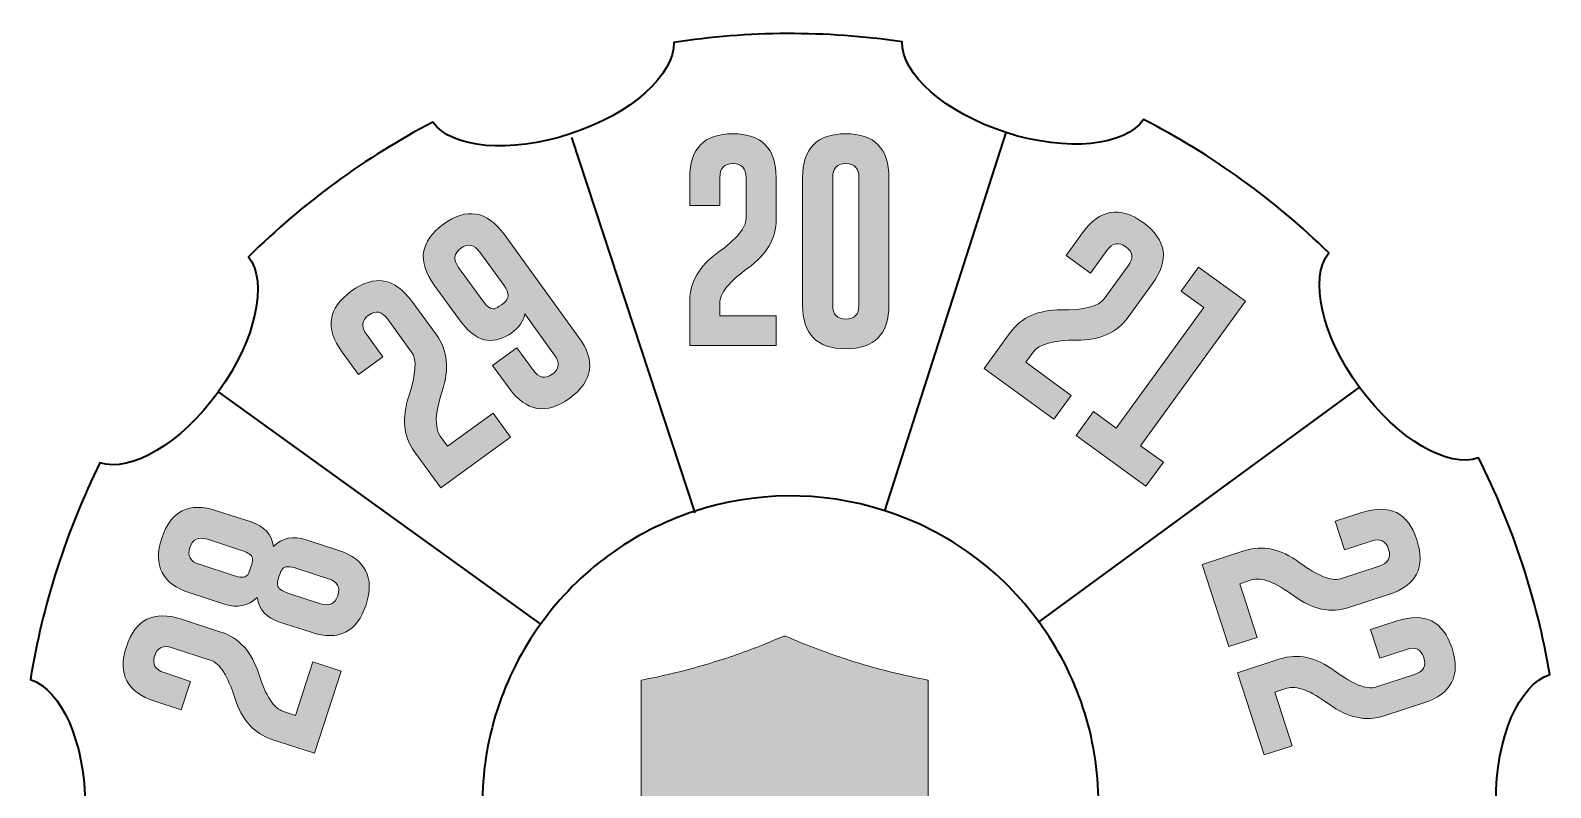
# Model space of a CAD drawing. Header units: inches. Extents: x 1 to 25.7, y -25.9 to -0.8.
# Drawn here: x 1.05 to 25.72, y -13.11 to -0.82 of the extents above; entities that cross this region are included whole.
import ezdxf

# ---------------------------------------------------------------- set-up
doc = ezdxf.new("R2010")
doc.units = ezdxf.units.IN
doc.header["$MEASUREMENT"] = 0
doc.layers.add('Layer 1', color=7, linetype='Continuous')
doc.layers.add('Middle', color=7, linetype='Continuous')

# ---------------------------------------------------------------- blocks, each defined once
blk = doc.blocks.new('block 3')
at = {"layer": 'Layer 1', "true_color": 0x231f20}
h = blk.add_hatch(color=250, dxfattribs=at)
h.dxf.hatch_style = 2
edge = h.paths.add_edge_path()
edge.add_spline(control_points=[(11.748, -5.206), (11.748, -4.902), (11.9, -4.641), (12.203, -4.424), (12.507, -4.207), (12.66, -4.022), (12.661, -3.871), (12.661, -3.871), (12.661, -3.208), (12.661, -3.208), (12.661, -3.055), (12.591, -2.979), (12.451, -2.979), (12.451, -2.979), (12.447, -2.979), (12.447, -2.979), (12.306, -2.979), (12.235, -3.055), (12.235, -3.208), (12.235, -3.208), (12.235, -3.661), (12.235, -3.661), (12.235, -3.661), (11.748, -3.661), (11.748, -3.661), (11.748, -3.661), (11.748, -3.208), (11.748, -3.208), (11.748, -2.734), (11.981, -2.496), (12.447, -2.496), (12.915, -2.496), (13.149, -2.734), (13.149, -3.208), (13.149, -3.208), (13.149, -3.883), (13.149, -3.883), (13.149, -4.193), (12.996, -4.457), (12.692, -4.675), (12.388, -4.892), (12.235, -5.083), (12.235, -5.247), (12.235, -5.247), (12.235, -5.45), (12.235, -5.45), (12.235, -5.45), (13.149, -5.45), (13.149, -5.45), (13.149, -5.45), (13.149, -5.931), (13.149, -5.931), (13.149, -5.931), (11.748, -5.931), (11.748, -5.931), (11.748, -5.931), (11.748, -5.206), (11.748, -5.206)], knot_values=[0, 0, 0, 0, 1, 1, 1, 2, 2, 2, 3, 3, 3, 4, 4, 4, 5, 5, 5, 6, 6, 6, 7, 7, 7, 8, 8, 8, 9, 9, 9, 10, 10, 10, 11, 11, 11, 12, 12, 12, 13, 13, 13, 14, 14, 14, 15, 15, 15, 16, 16, 16, 17, 17, 17, 18, 18, 18, 19, 19, 19, 19], degree=3, periodic=1)
h = blk.add_hatch(color=250, dxfattribs=at)
h.dxf.hatch_style = 2
edge = h.paths.add_edge_path()
edge.add_spline(control_points=[(14.98, -5.275), (14.98, -5.748), (14.746, -5.984), (14.279, -5.984), (13.812, -5.984), (13.579, -5.748), (13.579, -5.275), (13.579, -5.275), (13.579, -3.208), (13.579, -3.208), (13.579, -2.734), (13.812, -2.496), (14.279, -2.496), (14.746, -2.496), (14.98, -2.734), (14.98, -3.208), (14.98, -3.208), (14.98, -5.275), (14.98, -5.275)], knot_values=[0, 0, 0, 0, 1, 1, 1, 2, 2, 2, 3, 3, 3, 4, 4, 4, 5, 5, 5, 6, 6, 6, 6], degree=3, periodic=1)
edge = h.paths.add_edge_path()
edge.add_spline(control_points=[(14.492, -3.208), (14.492, -3.055), (14.422, -2.979), (14.28, -2.979), (14.28, -2.979), (14.277, -2.979), (14.277, -2.979), (14.137, -2.979), (14.067, -3.055), (14.067, -3.208), (14.067, -3.208), (14.067, -5.275), (14.067, -5.275), (14.067, -5.428), (14.137, -5.504), (14.279, -5.504), (14.421, -5.504), (14.492, -5.428), (14.492, -5.275), (14.492, -5.275), (14.492, -3.208), (14.492, -3.208)], knot_values=[0, 0, 0, 0, 1, 1, 1, 2, 2, 2, 3, 3, 3, 4, 4, 4, 5, 5, 5, 6, 6, 6, 7, 7, 7, 7], degree=3, periodic=1)
at = {"layer": 'Layer 1', "lineweight": 0}
for points, knots in [([(11.748, -5.206), (11.748, -4.902), (11.9, -4.641), (12.203, -4.424), (12.507, -4.207), (12.66, -4.022), (12.661, -3.871), (12.661, -3.871), (12.661, -3.208), (12.661, -3.208), (12.661, -3.055), (12.591, -2.979), (12.451, -2.979), (12.451, -2.979), (12.447, -2.979), (12.447, -2.979), (12.306, -2.979), (12.235, -3.055), (12.235, -3.208), (12.235, -3.208), (12.235, -3.661), (12.235, -3.661), (12.235, -3.661), (11.748, -3.661), (11.748, -3.661), (11.748, -3.661), (11.748, -3.208), (11.748, -3.208), (11.748, -2.734), (11.981, -2.496), (12.447, -2.496), (12.915, -2.496), (13.149, -2.734), (13.149, -3.208), (13.149, -3.208), (13.149, -3.883), (13.149, -3.883), (13.149, -4.193), (12.996, -4.457), (12.692, -4.675), (12.388, -4.892), (12.235, -5.083), (12.235, -5.247), (12.235, -5.247), (12.235, -5.45), (12.235, -5.45), (12.235, -5.45), (13.149, -5.45), (13.149, -5.45), (13.149, -5.45), (13.149, -5.931), (13.149, -5.931), (13.149, -5.931), (11.748, -5.931), (11.748, -5.931), (11.748, -5.931), (11.748, -5.206), (11.748, -5.206)], [0, 0, 0, 0, 1, 1, 1, 2, 2, 2, 3, 3, 3, 4, 4, 4, 5, 5, 5, 6, 6, 6, 7, 7, 7, 8, 8, 8, 9, 9, 9, 10, 10, 10, 11, 11, 11, 12, 12, 12, 13, 13, 13, 14, 14, 14, 15, 15, 15, 16, 16, 16, 17, 17, 17, 18, 18, 18, 19, 19, 19, 19]), ([(14.98, -5.275), (14.98, -5.748), (14.746, -5.984), (14.279, -5.984), (13.812, -5.984), (13.579, -5.748), (13.579, -5.275), (13.579, -5.275), (13.579, -3.208), (13.579, -3.208), (13.579, -2.734), (13.812, -2.496), (14.279, -2.496), (14.746, -2.496), (14.98, -2.734), (14.98, -3.208), (14.98, -3.208), (14.98, -5.275), (14.98, -5.275)], [0, 0, 0, 0, 1, 1, 1, 2, 2, 2, 3, 3, 3, 4, 4, 4, 5, 5, 5, 6, 6, 6, 6]), ([(14.492, -3.208), (14.492, -3.055), (14.422, -2.979), (14.28, -2.979), (14.28, -2.979), (14.277, -2.979), (14.277, -2.979), (14.137, -2.979), (14.067, -3.055), (14.067, -3.208), (14.067, -3.208), (14.067, -5.275), (14.067, -5.275), (14.067, -5.428), (14.137, -5.504), (14.279, -5.504), (14.421, -5.504), (14.492, -5.428), (14.492, -5.275), (14.492, -5.275), (14.492, -3.208), (14.492, -3.208)], [0, 0, 0, 0, 1, 1, 1, 2, 2, 2, 3, 3, 3, 4, 4, 4, 5, 5, 5, 6, 6, 6, 7, 7, 7, 7])]:
    blk.add_open_spline(points, degree=3, knots=knots, dxfattribs=at)
blk = doc.blocks.new('block 4')
at = {"layer": 'Layer 1', "true_color": 0x231f20}
h = blk.add_hatch(color=250, dxfattribs=at)
h.dxf.hatch_style = 2
edge = h.paths.add_edge_path()
edge.add_spline(control_points=[(3.178, -9.06), (3.322, -8.615), (3.619, -8.466), (4.069, -8.612), (4.069, -8.612), (4.628, -8.794), (4.628, -8.794), (4.839, -8.863), (4.961, -8.995), (4.993, -9.193), (5.135, -9.052), (5.312, -9.016), (5.522, -9.085), (5.522, -9.085), (6.035, -9.251), (6.035, -9.251), (6.485, -9.398), (6.638, -9.693), (6.494, -10.137), (6.349, -10.582), (6.052, -10.731), (5.602, -10.585), (5.602, -10.585), (5.089, -10.418), (5.089, -10.418), (4.879, -10.35), (4.757, -10.217), (4.725, -10.019), (4.582, -10.16), (4.406, -10.196), (4.195, -10.128), (4.195, -10.128), (3.636, -9.946), (3.636, -9.946), (3.186, -9.8), (3.033, -9.505), (3.178, -9.06)], knot_values=[0, 0, 0, 0, 1, 1, 1, 2, 2, 2, 3, 3, 3, 4, 4, 4, 5, 5, 5, 6, 6, 6, 7, 7, 7, 8, 8, 8, 9, 9, 9, 10, 10, 10, 11, 11, 11, 12, 12, 12, 12], degree=3, periodic=1)
edge = h.paths.add_edge_path()
edge.add_spline(control_points=[(4.639, -9.486), (4.653, -9.442), (4.657, -9.407), (4.651, -9.381), (4.641, -9.333), (4.582, -9.292), (4.474, -9.257), (4.474, -9.257), (3.919, -9.076), (3.919, -9.076), (3.775, -9.029), (3.68, -9.073), (3.636, -9.207), (3.636, -9.207), (3.634, -9.21), (3.634, -9.21), (3.592, -9.345), (3.642, -9.436), (3.787, -9.482), (3.787, -9.482), (4.342, -9.663), (4.342, -9.663), (4.45, -9.698), (4.522, -9.699), (4.558, -9.666), (4.579, -9.649), (4.596, -9.618), (4.61, -9.574), (4.61, -9.574), (4.639, -9.486), (4.639, -9.486)], knot_values=[0, 0, 0, 0, 1, 1, 1, 2, 2, 2, 3, 3, 3, 4, 4, 4, 5, 5, 5, 6, 6, 6, 7, 7, 7, 8, 8, 8, 9, 9, 9, 10, 10, 10, 10], degree=3, periodic=1)
edge = h.paths.add_edge_path()
edge.add_spline(control_points=[(6.037, -9.987), (6.08, -9.853), (6.029, -9.762), (5.885, -9.715), (5.885, -9.715), (5.372, -9.548), (5.372, -9.548), (5.255, -9.511), (5.178, -9.512), (5.14, -9.554), (5.12, -9.577), (5.102, -9.616), (5.084, -9.67), (5.084, -9.67), (5.079, -9.687), (5.079, -9.687), (5.061, -9.741), (5.053, -9.783), (5.056, -9.813), (5.062, -9.87), (5.123, -9.917), (5.24, -9.955), (5.24, -9.955), (5.753, -10.121), (5.753, -10.121), (5.897, -10.168), (5.991, -10.124), (6.036, -9.991), (6.036, -9.991), (6.037, -9.987), (6.037, -9.987)], knot_values=[0, 0, 0, 0, 1, 1, 1, 2, 2, 2, 3, 3, 3, 4, 4, 4, 5, 5, 5, 6, 6, 6, 7, 7, 7, 8, 8, 8, 9, 9, 9, 10, 10, 10, 10], degree=3, periodic=1)
h = blk.add_hatch(color=250, dxfattribs=at)
h.dxf.hatch_style = 2
edge = h.paths.add_edge_path()
edge.add_spline(control_points=[(4.965, -12.322), (4.676, -12.228), (4.475, -12.003), (4.362, -11.648), (4.25, -11.291), (4.122, -11.088), (3.978, -11.041), (3.978, -11.041), (3.347, -10.836), (3.347, -10.836), (3.202, -10.789), (3.107, -10.831), (3.064, -10.965), (3.064, -10.965), (3.063, -10.968), (3.063, -10.968), (3.02, -11.103), (3.07, -11.193), (3.216, -11.24), (3.216, -11.24), (3.646, -11.381), (3.646, -11.381), (3.646, -11.381), (3.496, -11.844), (3.496, -11.844), (3.496, -11.844), (3.065, -11.704), (3.065, -11.704), (2.614, -11.558), (2.46, -11.263), (2.604, -10.819), (2.749, -10.374), (3.047, -10.226), (3.498, -10.372), (3.498, -10.372), (4.14, -10.581), (4.14, -10.581), (4.435, -10.677), (4.639, -10.903), (4.753, -11.26), (4.865, -11.616), (4.999, -11.82), (5.155, -11.871), (5.155, -11.871), (5.349, -11.933), (5.349, -11.933), (5.349, -11.933), (5.631, -11.065), (5.631, -11.065), (5.631, -11.065), (6.088, -11.214), (6.088, -11.214), (6.088, -11.214), (5.655, -12.546), (5.655, -12.546), (5.655, -12.546), (4.965, -12.322), (4.965, -12.322)], knot_values=[0, 0, 0, 0, 1, 1, 1, 2, 2, 2, 3, 3, 3, 4, 4, 4, 5, 5, 5, 6, 6, 6, 7, 7, 7, 8, 8, 8, 9, 9, 9, 10, 10, 10, 11, 11, 11, 12, 12, 12, 13, 13, 13, 14, 14, 14, 15, 15, 15, 16, 16, 16, 17, 17, 17, 18, 18, 18, 19, 19, 19, 19], degree=3, periodic=1)
at = {"layer": 'Layer 1', "lineweight": 0}
for points, knots in [([(3.178, -9.06), (3.322, -8.615), (3.619, -8.466), (4.069, -8.612), (4.069, -8.612), (4.628, -8.794), (4.628, -8.794), (4.839, -8.863), (4.961, -8.995), (4.993, -9.193), (5.135, -9.052), (5.312, -9.016), (5.522, -9.085), (5.522, -9.085), (6.035, -9.251), (6.035, -9.251), (6.485, -9.398), (6.638, -9.693), (6.494, -10.137), (6.349, -10.582), (6.052, -10.731), (5.602, -10.585), (5.602, -10.585), (5.089, -10.418), (5.089, -10.418), (4.879, -10.35), (4.757, -10.217), (4.725, -10.019), (4.582, -10.16), (4.406, -10.196), (4.195, -10.128), (4.195, -10.128), (3.636, -9.946), (3.636, -9.946), (3.186, -9.8), (3.033, -9.505), (3.178, -9.06)], [0, 0, 0, 0, 1, 1, 1, 2, 2, 2, 3, 3, 3, 4, 4, 4, 5, 5, 5, 6, 6, 6, 7, 7, 7, 8, 8, 8, 9, 9, 9, 10, 10, 10, 11, 11, 11, 12, 12, 12, 12]), ([(4.639, -9.486), (4.653, -9.442), (4.657, -9.407), (4.651, -9.381), (4.641, -9.333), (4.582, -9.292), (4.474, -9.257), (4.474, -9.257), (3.919, -9.076), (3.919, -9.076), (3.775, -9.029), (3.68, -9.073), (3.636, -9.207), (3.636, -9.207), (3.634, -9.21), (3.634, -9.21), (3.592, -9.345), (3.642, -9.436), (3.787, -9.482), (3.787, -9.482), (4.342, -9.663), (4.342, -9.663), (4.45, -9.698), (4.522, -9.699), (4.558, -9.666), (4.579, -9.649), (4.596, -9.618), (4.61, -9.574), (4.61, -9.574), (4.639, -9.486), (4.639, -9.486)], [0, 0, 0, 0, 1, 1, 1, 2, 2, 2, 3, 3, 3, 4, 4, 4, 5, 5, 5, 6, 6, 6, 7, 7, 7, 8, 8, 8, 9, 9, 9, 10, 10, 10, 10]), ([(6.037, -9.987), (6.08, -9.853), (6.029, -9.762), (5.885, -9.715), (5.885, -9.715), (5.372, -9.548), (5.372, -9.548), (5.255, -9.511), (5.178, -9.512), (5.14, -9.554), (5.12, -9.577), (5.102, -9.616), (5.084, -9.67), (5.084, -9.67), (5.079, -9.687), (5.079, -9.687), (5.061, -9.741), (5.053, -9.783), (5.056, -9.813), (5.062, -9.87), (5.123, -9.917), (5.24, -9.955), (5.24, -9.955), (5.753, -10.121), (5.753, -10.121), (5.897, -10.168), (5.991, -10.124), (6.036, -9.991), (6.036, -9.991), (6.037, -9.987), (6.037, -9.987)], [0, 0, 0, 0, 1, 1, 1, 2, 2, 2, 3, 3, 3, 4, 4, 4, 5, 5, 5, 6, 6, 6, 7, 7, 7, 8, 8, 8, 9, 9, 9, 10, 10, 10, 10]), ([(4.965, -12.322), (4.676, -12.228), (4.475, -12.003), (4.362, -11.648), (4.25, -11.291), (4.122, -11.088), (3.978, -11.041), (3.978, -11.041), (3.347, -10.836), (3.347, -10.836), (3.202, -10.789), (3.107, -10.831), (3.064, -10.965), (3.064, -10.965), (3.063, -10.968), (3.063, -10.968), (3.02, -11.103), (3.07, -11.193), (3.216, -11.24), (3.216, -11.24), (3.646, -11.381), (3.646, -11.381), (3.646, -11.381), (3.496, -11.844), (3.496, -11.844), (3.496, -11.844), (3.065, -11.704), (3.065, -11.704), (2.614, -11.558), (2.46, -11.263), (2.604, -10.819), (2.749, -10.374), (3.047, -10.226), (3.498, -10.372), (3.498, -10.372), (4.14, -10.581), (4.14, -10.581), (4.435, -10.677), (4.639, -10.903), (4.753, -11.26), (4.865, -11.616), (4.999, -11.82), (5.155, -11.871), (5.155, -11.871), (5.349, -11.933), (5.349, -11.933), (5.349, -11.933), (5.631, -11.065), (5.631, -11.065), (5.631, -11.065), (6.088, -11.214), (6.088, -11.214), (6.088, -11.214), (5.655, -12.546), (5.655, -12.546), (5.655, -12.546), (4.965, -12.322), (4.965, -12.322)], [0, 0, 0, 0, 1, 1, 1, 2, 2, 2, 3, 3, 3, 4, 4, 4, 5, 5, 5, 6, 6, 6, 7, 7, 7, 8, 8, 8, 9, 9, 9, 10, 10, 10, 11, 11, 11, 12, 12, 12, 13, 13, 13, 14, 14, 14, 15, 15, 15, 16, 16, 16, 17, 17, 17, 18, 18, 18, 19, 19, 19, 19])]:
    blk.add_open_spline(points, degree=3, knots=knots, dxfattribs=at)
blk = doc.blocks.new('block 10')
at = {"layer": 'Layer 1', "true_color": 0x231f20}
h = blk.add_hatch(color=250, dxfattribs=at)
h.dxf.hatch_style = 2
edge = h.paths.add_edge_path()
edge.add_spline(control_points=[(20.755, -9.26), (21.044, -9.166), (21.339, -9.229), (21.639, -9.45), (21.94, -9.673), (22.162, -9.761), (22.306, -9.715), (22.306, -9.715), (22.937, -9.51), (22.937, -9.51), (23.082, -9.463), (23.133, -9.373), (23.09, -9.24), (23.09, -9.24), (23.089, -9.236), (23.089, -9.236), (23.046, -9.102), (22.951, -9.058), (22.806, -9.106), (22.806, -9.106), (22.375, -9.246), (22.375, -9.246), (22.375, -9.246), (22.224, -8.782), (22.224, -8.782), (22.224, -8.782), (22.655, -8.642), (22.655, -8.642), (23.106, -8.495), (23.404, -8.644), (23.548, -9.087), (23.692, -9.532), (23.539, -9.827), (23.088, -9.974), (23.088, -9.974), (22.446, -10.183), (22.446, -10.183), (22.151, -10.279), (21.853, -10.215), (21.551, -9.993), (21.251, -9.771), (21.022, -9.685), (20.866, -9.736), (20.866, -9.736), (20.673, -9.799), (20.673, -9.799), (20.673, -9.799), (20.955, -10.667), (20.955, -10.667), (20.955, -10.667), (20.498, -10.816), (20.498, -10.816), (20.498, -10.816), (20.065, -9.483), (20.065, -9.483), (20.065, -9.483), (20.755, -9.26), (20.755, -9.26)], knot_values=[0, 0, 0, 0, 1, 1, 1, 2, 2, 2, 3, 3, 3, 4, 4, 4, 5, 5, 5, 6, 6, 6, 7, 7, 7, 8, 8, 8, 9, 9, 9, 10, 10, 10, 11, 11, 11, 12, 12, 12, 13, 13, 13, 14, 14, 14, 15, 15, 15, 16, 16, 16, 17, 17, 17, 18, 18, 18, 19, 19, 19, 19], degree=3, periodic=1)
h = blk.add_hatch(color=250, dxfattribs=at)
h.dxf.hatch_style = 2
edge = h.paths.add_edge_path()
edge.add_spline(control_points=[(21.326, -11.018), (21.615, -10.924), (21.91, -10.987), (22.21, -11.208), (22.511, -11.431), (22.733, -11.519), (22.878, -11.473), (22.878, -11.473), (23.509, -11.268), (23.509, -11.268), (23.654, -11.221), (23.705, -11.131), (23.662, -10.998), (23.662, -10.998), (23.66, -10.994), (23.66, -10.994), (23.617, -10.86), (23.522, -10.816), (23.377, -10.864), (23.377, -10.864), (22.946, -11.004), (22.946, -11.004), (22.946, -11.004), (22.796, -10.54), (22.796, -10.54), (22.796, -10.54), (23.226, -10.4), (23.226, -10.4), (23.677, -10.253), (23.975, -10.402), (24.119, -10.845), (24.263, -11.29), (24.11, -11.585), (23.659, -11.732), (23.659, -11.732), (23.017, -11.941), (23.017, -11.941), (22.722, -12.036), (22.424, -11.973), (22.122, -11.751), (21.822, -11.529), (21.594, -11.443), (21.437, -11.494), (21.437, -11.494), (21.244, -11.557), (21.244, -11.557), (21.244, -11.557), (21.526, -12.425), (21.526, -12.425), (21.526, -12.425), (21.069, -12.573), (21.069, -12.573), (21.069, -12.573), (20.636, -11.242), (20.636, -11.242), (20.636, -11.242), (21.326, -11.018), (21.326, -11.018)], knot_values=[0, 0, 0, 0, 1, 1, 1, 2, 2, 2, 3, 3, 3, 4, 4, 4, 5, 5, 5, 6, 6, 6, 7, 7, 7, 8, 8, 8, 9, 9, 9, 10, 10, 10, 11, 11, 11, 12, 12, 12, 13, 13, 13, 14, 14, 14, 15, 15, 15, 16, 16, 16, 17, 17, 17, 18, 18, 18, 19, 19, 19, 19], degree=3, periodic=1)
at = {"layer": 'Layer 1', "lineweight": 0}
for points in [[(20.755, -9.26), (21.044, -9.166), (21.339, -9.229), (21.639, -9.45), (21.94, -9.673), (22.162, -9.761), (22.306, -9.715), (22.306, -9.715), (22.937, -9.51), (22.937, -9.51), (23.082, -9.463), (23.133, -9.373), (23.09, -9.24), (23.09, -9.24), (23.089, -9.236), (23.089, -9.236), (23.046, -9.102), (22.951, -9.058), (22.806, -9.106), (22.806, -9.106), (22.375, -9.246), (22.375, -9.246), (22.375, -9.246), (22.224, -8.782), (22.224, -8.782), (22.224, -8.782), (22.655, -8.642), (22.655, -8.642), (23.106, -8.495), (23.404, -8.644), (23.548, -9.087), (23.692, -9.532), (23.539, -9.827), (23.088, -9.974), (23.088, -9.974), (22.446, -10.183), (22.446, -10.183), (22.151, -10.279), (21.853, -10.215), (21.551, -9.993), (21.251, -9.771), (21.022, -9.685), (20.866, -9.736), (20.866, -9.736), (20.673, -9.799), (20.673, -9.799), (20.673, -9.799), (20.955, -10.667), (20.955, -10.667), (20.955, -10.667), (20.498, -10.816), (20.498, -10.816), (20.498, -10.816), (20.065, -9.483), (20.065, -9.483), (20.065, -9.483), (20.755, -9.26), (20.755, -9.26)], [(21.326, -11.018), (21.615, -10.924), (21.91, -10.987), (22.21, -11.208), (22.511, -11.431), (22.733, -11.519), (22.878, -11.473), (22.878, -11.473), (23.509, -11.268), (23.509, -11.268), (23.654, -11.221), (23.705, -11.131), (23.662, -10.998), (23.662, -10.998), (23.66, -10.994), (23.66, -10.994), (23.617, -10.86), (23.522, -10.816), (23.377, -10.864), (23.377, -10.864), (22.946, -11.004), (22.946, -11.004), (22.946, -11.004), (22.796, -10.54), (22.796, -10.54), (22.796, -10.54), (23.226, -10.4), (23.226, -10.4), (23.677, -10.253), (23.975, -10.402), (24.119, -10.845), (24.263, -11.29), (24.11, -11.585), (23.659, -11.732), (23.659, -11.732), (23.017, -11.941), (23.017, -11.941), (22.722, -12.036), (22.424, -11.973), (22.122, -11.751), (21.822, -11.529), (21.594, -11.443), (21.437, -11.494), (21.437, -11.494), (21.244, -11.557), (21.244, -11.557), (21.244, -11.557), (21.526, -12.425), (21.526, -12.425), (21.526, -12.425), (21.069, -12.573), (21.069, -12.573), (21.069, -12.573), (20.636, -11.242), (20.636, -11.242), (20.636, -11.242), (21.326, -11.018), (21.326, -11.018)]]:
    blk.add_open_spline(points, degree=3, knots=[0, 0, 0, 0, 1, 1, 1, 2, 2, 2, 3, 3, 3, 4, 4, 4, 5, 5, 5, 6, 6, 6, 7, 7, 7, 8, 8, 8, 9, 9, 9, 10, 10, 10, 11, 11, 11, 12, 12, 12, 13, 13, 13, 14, 14, 14, 15, 15, 15, 16, 16, 16, 17, 17, 17, 18, 18, 18, 19, 19, 19, 19], dxfattribs=at)
blk = doc.blocks.new('block 11')
at = {"layer": 'Layer 1', "true_color": 0x231f20}
h = blk.add_hatch(color=250, dxfattribs=at)
h.dxf.hatch_style = 2
edge = h.paths.add_edge_path()
edge.add_spline(control_points=[(16.949, -5.72), (17.128, -5.473), (17.404, -5.352), (17.777, -5.354), (18.151, -5.357), (18.383, -5.298), (18.472, -5.176), (18.472, -5.176), (18.862, -4.64), (18.862, -4.64), (18.952, -4.516), (18.94, -4.413), (18.827, -4.33), (18.827, -4.33), (18.824, -4.328), (18.824, -4.328), (18.71, -4.246), (18.608, -4.266), (18.518, -4.39), (18.518, -4.39), (18.252, -4.756), (18.252, -4.756), (18.252, -4.756), (17.857, -4.47), (17.857, -4.47), (17.857, -4.47), (18.124, -4.103), (18.124, -4.103), (18.402, -3.719), (18.73, -3.664), (19.107, -3.938), (19.486, -4.213), (19.536, -4.543), (19.257, -4.926), (19.257, -4.926), (18.86, -5.473), (18.86, -5.473), (18.678, -5.723), (18.399, -5.848), (18.025, -5.845), (17.651, -5.842), (17.416, -5.907), (17.319, -6.04), (17.319, -6.04), (17.2, -6.204), (17.2, -6.204), (17.2, -6.204), (17.939, -6.741), (17.939, -6.741), (17.939, -6.741), (17.656, -7.129), (17.656, -7.129), (17.656, -7.129), (16.523, -6.306), (16.523, -6.306), (16.523, -6.306), (16.949, -5.72), (16.949, -5.72)], knot_values=[0, 0, 0, 0, 1, 1, 1, 2, 2, 2, 3, 3, 3, 4, 4, 4, 5, 5, 5, 6, 6, 6, 7, 7, 7, 8, 8, 8, 9, 9, 9, 10, 10, 10, 11, 11, 11, 12, 12, 12, 13, 13, 13, 14, 14, 14, 15, 15, 15, 16, 16, 16, 17, 17, 17, 18, 18, 18, 19, 19, 19, 19], degree=3, periodic=1)
h = blk.add_hatch(color=250, dxfattribs=at)
h.dxf.hatch_style = 2
h.paths.add_polyline_path([(20.768, -5.213), (19.064, -7.559), (19.434, -7.827), (19.151, -8.216), (18.019, -7.393), (18.301, -7.004), (18.67, -7.272), (20.092, -5.316), (19.722, -5.047), (20.005, -4.658)])
at = {"layer": 'Layer 1', "lineweight": 0}
blk.add_lwpolyline([(20.768, -5.213), (19.064, -7.559), (19.434, -7.827), (19.151, -8.216), (18.019, -7.393), (18.301, -7.004), (18.67, -7.272), (20.092, -5.316), (19.722, -5.047), (20.005, -4.658), (20.768, -5.213)], dxfattribs=at)
blk.add_open_spline([(16.949, -5.72), (17.128, -5.473), (17.404, -5.352), (17.777, -5.354), (18.151, -5.357), (18.383, -5.298), (18.472, -5.176), (18.472, -5.176), (18.862, -4.64), (18.862, -4.64), (18.952, -4.516), (18.94, -4.413), (18.827, -4.33), (18.827, -4.33), (18.824, -4.328), (18.824, -4.328), (18.71, -4.246), (18.608, -4.266), (18.518, -4.39), (18.518, -4.39), (18.252, -4.756), (18.252, -4.756), (18.252, -4.756), (17.857, -4.47), (17.857, -4.47), (17.857, -4.47), (18.124, -4.103), (18.124, -4.103), (18.402, -3.719), (18.73, -3.664), (19.107, -3.938), (19.486, -4.213), (19.536, -4.543), (19.257, -4.926), (19.257, -4.926), (18.86, -5.473), (18.86, -5.473), (18.678, -5.723), (18.399, -5.848), (18.025, -5.845), (17.651, -5.842), (17.416, -5.907), (17.319, -6.04), (17.319, -6.04), (17.2, -6.204), (17.2, -6.204), (17.2, -6.204), (17.939, -6.741), (17.939, -6.741), (17.939, -6.741), (17.656, -7.129), (17.656, -7.129), (17.656, -7.129), (16.523, -6.306), (16.523, -6.306), (16.523, -6.306), (16.949, -5.72), (16.949, -5.72)], degree=3, knots=[0, 0, 0, 0, 1, 1, 1, 2, 2, 2, 3, 3, 3, 4, 4, 4, 5, 5, 5, 6, 6, 6, 7, 7, 7, 8, 8, 8, 9, 9, 9, 10, 10, 10, 11, 11, 11, 12, 12, 12, 13, 13, 13, 14, 14, 14, 15, 15, 15, 16, 16, 16, 17, 17, 17, 18, 18, 18, 19, 19, 19, 19], dxfattribs=at)
blk = doc.blocks.new('block 12')
at = {"layer": 'Layer 1', "true_color": 0x231f20}
h = blk.add_hatch(color=250, dxfattribs=at)
h.dxf.hatch_style = 2
edge = h.paths.add_edge_path()
edge.add_spline(control_points=[(9.07, -5.42), (9.043, -5.542), (8.976, -5.642), (8.867, -5.721), (8.849, -5.734), (8.83, -5.746), (8.809, -5.759), (8.673, -5.837), (8.542, -5.864), (8.414, -5.839), (8.283, -5.812), (8.143, -5.697), (7.995, -5.494), (7.995, -5.494), (7.601, -4.95), (7.601, -4.95), (7.322, -4.568), (7.372, -4.239), (7.749, -3.963), (8.127, -3.689), (8.455, -3.744), (8.733, -4.127), (8.733, -4.127), (9.948, -5.8), (9.948, -5.8), (10.226, -6.183), (10.176, -6.511), (9.799, -6.786), (9.421, -7.06), (9.094, -7.006), (8.815, -6.623), (8.815, -6.623), (8.548, -6.255), (8.548, -6.255), (8.548, -6.255), (8.943, -5.968), (8.943, -5.968), (8.943, -5.968), (9.21, -6.336), (9.21, -6.336), (9.299, -6.459), (9.401, -6.479), (9.516, -6.397), (9.516, -6.397), (9.519, -6.395), (9.519, -6.395), (9.632, -6.313), (9.644, -6.21), (9.554, -6.086), (9.554, -6.086), (9.07, -5.42), (9.07, -5.42)], knot_values=[0, 0, 0, 0, 1, 1, 1, 2, 2, 2, 3, 3, 3, 4, 4, 4, 5, 5, 5, 6, 6, 6, 7, 7, 7, 8, 8, 8, 9, 9, 9, 10, 10, 10, 11, 11, 11, 12, 12, 12, 13, 13, 13, 14, 14, 14, 15, 15, 15, 16, 16, 16, 17, 17, 17, 17], degree=3, periodic=1)
edge = h.paths.add_edge_path()
edge.add_spline(control_points=[(8.389, -5.207), (8.46, -5.304), (8.522, -5.346), (8.576, -5.334), (8.604, -5.328), (8.642, -5.307), (8.69, -5.272), (8.702, -5.264), (8.715, -5.254), (8.728, -5.243), (8.819, -5.172), (8.821, -5.077), (8.734, -4.957), (8.734, -4.957), (8.339, -4.414), (8.339, -4.414), (8.249, -4.29), (8.147, -4.27), (8.033, -4.353), (7.918, -4.437), (7.905, -4.54), (7.995, -4.664), (7.995, -4.664), (8.389, -5.207), (8.389, -5.207)], knot_values=[0, 0, 0, 0, 1, 1, 1, 2, 2, 2, 3, 3, 3, 4, 4, 4, 5, 5, 5, 6, 6, 6, 7, 7, 7, 8, 8, 8, 8], degree=3, periodic=1)
h = blk.add_hatch(color=250, dxfattribs=at)
h.dxf.hatch_style = 2
edge = h.paths.add_edge_path()
edge.add_spline(control_points=[(7.279, -7.654), (7.1, -7.407), (7.07, -7.107), (7.188, -6.754), (7.306, -6.399), (7.322, -6.16), (7.233, -6.037), (7.233, -6.037), (6.843, -5.5), (6.843, -5.5), (6.754, -5.377), (6.652, -5.356), (6.539, -5.439), (6.539, -5.439), (6.536, -5.441), (6.536, -5.441), (6.422, -5.524), (6.41, -5.627), (6.5, -5.75), (6.5, -5.75), (6.765, -6.117), (6.765, -6.117), (6.765, -6.117), (6.371, -6.404), (6.371, -6.404), (6.371, -6.404), (6.105, -6.037), (6.105, -6.037), (5.826, -5.653), (5.875, -5.325), (6.253, -5.051), (6.631, -4.776), (6.959, -4.83), (7.238, -5.214), (7.238, -5.214), (7.635, -5.76), (7.635, -5.76), (7.817, -6.011), (7.849, -6.314), (7.731, -6.67), (7.613, -7.024), (7.602, -7.268), (7.698, -7.4), (7.698, -7.4), (7.818, -7.565), (7.818, -7.565), (7.818, -7.565), (8.556, -7.028), (8.556, -7.028), (8.556, -7.028), (8.839, -7.417), (8.839, -7.417), (8.839, -7.417), (7.706, -8.24), (7.706, -8.24), (7.706, -8.24), (7.279, -7.654), (7.279, -7.654)], knot_values=[0, 0, 0, 0, 1, 1, 1, 2, 2, 2, 3, 3, 3, 4, 4, 4, 5, 5, 5, 6, 6, 6, 7, 7, 7, 8, 8, 8, 9, 9, 9, 10, 10, 10, 11, 11, 11, 12, 12, 12, 13, 13, 13, 14, 14, 14, 15, 15, 15, 16, 16, 16, 17, 17, 17, 18, 18, 18, 19, 19, 19, 19], degree=3, periodic=1)
at = {"layer": 'Layer 1', "lineweight": 0}
for points, knots in [([(9.07, -5.42), (9.043, -5.542), (8.976, -5.642), (8.867, -5.721), (8.849, -5.734), (8.83, -5.746), (8.809, -5.759), (8.673, -5.837), (8.542, -5.864), (8.414, -5.839), (8.283, -5.812), (8.143, -5.697), (7.995, -5.494), (7.995, -5.494), (7.601, -4.95), (7.601, -4.95), (7.322, -4.568), (7.372, -4.239), (7.749, -3.963), (8.127, -3.689), (8.455, -3.744), (8.733, -4.127), (8.733, -4.127), (9.948, -5.8), (9.948, -5.8), (10.226, -6.183), (10.176, -6.511), (9.799, -6.786), (9.421, -7.06), (9.094, -7.006), (8.815, -6.623), (8.815, -6.623), (8.548, -6.255), (8.548, -6.255), (8.548, -6.255), (8.943, -5.968), (8.943, -5.968), (8.943, -5.968), (9.21, -6.336), (9.21, -6.336), (9.299, -6.459), (9.401, -6.479), (9.516, -6.397), (9.516, -6.397), (9.519, -6.395), (9.519, -6.395), (9.632, -6.313), (9.644, -6.21), (9.554, -6.086), (9.554, -6.086), (9.07, -5.42), (9.07, -5.42)], [0, 0, 0, 0, 1, 1, 1, 2, 2, 2, 3, 3, 3, 4, 4, 4, 5, 5, 5, 6, 6, 6, 7, 7, 7, 8, 8, 8, 9, 9, 9, 10, 10, 10, 11, 11, 11, 12, 12, 12, 13, 13, 13, 14, 14, 14, 15, 15, 15, 16, 16, 16, 17, 17, 17, 17]), ([(8.389, -5.207), (8.46, -5.304), (8.522, -5.346), (8.576, -5.334), (8.604, -5.328), (8.642, -5.307), (8.69, -5.272), (8.702, -5.264), (8.715, -5.254), (8.728, -5.243), (8.819, -5.172), (8.821, -5.077), (8.734, -4.957), (8.734, -4.957), (8.339, -4.414), (8.339, -4.414), (8.249, -4.29), (8.147, -4.27), (8.033, -4.353), (7.918, -4.437), (7.905, -4.54), (7.995, -4.664), (7.995, -4.664), (8.389, -5.207), (8.389, -5.207)], [0, 0, 0, 0, 1, 1, 1, 2, 2, 2, 3, 3, 3, 4, 4, 4, 5, 5, 5, 6, 6, 6, 7, 7, 7, 8, 8, 8, 8]), ([(7.279, -7.654), (7.1, -7.407), (7.07, -7.107), (7.188, -6.754), (7.306, -6.399), (7.322, -6.16), (7.233, -6.037), (7.233, -6.037), (6.843, -5.5), (6.843, -5.5), (6.754, -5.377), (6.652, -5.356), (6.539, -5.439), (6.539, -5.439), (6.536, -5.441), (6.536, -5.441), (6.422, -5.524), (6.41, -5.627), (6.5, -5.75), (6.5, -5.75), (6.765, -6.117), (6.765, -6.117), (6.765, -6.117), (6.371, -6.404), (6.371, -6.404), (6.371, -6.404), (6.105, -6.037), (6.105, -6.037), (5.826, -5.653), (5.875, -5.325), (6.253, -5.051), (6.631, -4.776), (6.959, -4.83), (7.238, -5.214), (7.238, -5.214), (7.635, -5.76), (7.635, -5.76), (7.817, -6.011), (7.849, -6.314), (7.731, -6.67), (7.613, -7.024), (7.602, -7.268), (7.698, -7.4), (7.698, -7.4), (7.818, -7.565), (7.818, -7.565), (7.818, -7.565), (8.556, -7.028), (8.556, -7.028), (8.556, -7.028), (8.839, -7.417), (8.839, -7.417), (8.839, -7.417), (7.706, -8.24), (7.706, -8.24), (7.706, -8.24), (7.279, -7.654), (7.279, -7.654)], [0, 0, 0, 0, 1, 1, 1, 2, 2, 2, 3, 3, 3, 4, 4, 4, 5, 5, 5, 6, 6, 6, 7, 7, 7, 8, 8, 8, 9, 9, 9, 10, 10, 10, 11, 11, 11, 12, 12, 12, 13, 13, 13, 14, 14, 14, 15, 15, 15, 16, 16, 16, 17, 17, 17, 18, 18, 18, 19, 19, 19, 19])]:
    blk.add_open_spline(points, degree=3, knots=knots, dxfattribs=at)
blk = doc.blocks.new('block 2')
at = {"layer": 'Layer 1', "color": 250, "lineweight": 35, "true_color": 0x231f20}
for points in [[(11.836, -8.644), (9.836, -2.558)], [(14.911, -8.612), (16.881, -2.476)], [(22.624, -6.6), (17.394, -10.428)], [(9.328, -10.451), (4.099, -6.682)]]:
    blk.add_lwpolyline(points, dxfattribs=at)
for points, knots in [([(25.285, -17.195), (25.093, -17.793), (24.86, -18.367), (24.589, -18.913), (24.093, -18.75), (23.277, -19.226), (22.668, -20.071), (22.668, -20.071), (22.667, -20.075), (22.667, -20.075), (22.058, -20.92), (21.861, -21.846), (22.175, -22.262), (21.28, -23.146), (20.26, -23.889), (19.153, -24.463), (18.887, -24.011), (17.949, -23.895), (16.943, -24.213), (16.928, -24.215), (16.908, -24.22), (16.891, -24.226), (15.88, -24.557), (15.17, -25.211), (15.212, -25.739), (14.024, -25.917), (12.798, -25.927), (11.571, -25.744), (11.585, -25.219), (10.875, -24.591), (9.884, -24.272), (9.884, -24.272), (9.881, -24.271), (9.881, -24.271), (8.886, -23.952), (7.946, -24.054), (7.652, -24.486), (6.529, -23.91), (5.52, -23.175), (4.647, -22.316), (4.962, -21.899), (4.763, -20.975), (4.144, -20.132), (3.529, -19.289), (2.71, -18.819), (2.214, -18.989), (1.66, -17.889), (1.27, -16.704), (1.06, -15.476), (1.558, -15.322), (1.939, -14.458), (1.937, -13.413), (1.935, -12.371), (1.548, -11.509), (1.047, -11.352), (1.144, -10.75), (1.289, -10.148), (1.481, -9.55), (1.673, -8.952), (1.905, -8.382), (2.176, -7.835), (2.676, -8), (3.487, -7.526), (4.099, -6.682), (4.099, -6.682), (4.1, -6.679), (4.1, -6.679), (4.71, -5.83), (4.903, -4.906), (4.588, -4.49), (5.474, -3.614), (6.481, -2.878), (7.576, -2.307), (7.884, -2.732), (8.822, -2.822), (9.808, -2.498), (10.802, -2.173), (11.502, -1.538), (11.489, -1.015), (12.697, -0.829), (13.945, -0.818), (15.193, -1.004), (15.185, -1.528), (15.887, -2.157), (16.881, -2.476), (16.881, -2.476), (16.884, -2.477), (16.884, -2.477), (17.875, -2.796), (18.816, -2.694), (19.113, -2.263), (20.236, -2.839), (21.242, -3.573), (22.117, -4.425), (21.798, -4.841), (22, -5.769), (22.618, -6.613), (23.237, -7.456), (24.056, -7.927), (24.549, -7.755), (25.103, -8.856), (25.496, -10.042), (25.706, -11.269), (25.207, -11.427), (24.829, -12.291), (24.831, -13.337), (24.833, -14.379), (25.22, -15.24), (25.718, -15.397), (25.621, -15.999), (25.477, -16.597), (25.285, -17.195)], [0, 0, 0, 0, 1, 1, 1, 2, 2, 2, 3, 3, 3, 4, 4, 4, 5, 5, 5, 6, 6, 6, 7, 7, 7, 8, 8, 8, 9, 9, 9, 10, 10, 10, 11, 11, 11, 12, 12, 12, 13, 13, 13, 14, 14, 14, 15, 15, 15, 16, 16, 16, 17, 17, 17, 18, 18, 18, 19, 19, 19, 20, 20, 20, 21, 21, 21, 22, 22, 22, 23, 23, 23, 24, 24, 24, 25, 25, 25, 26, 26, 26, 27, 27, 27, 28, 28, 28, 29, 29, 29, 30, 30, 30, 31, 31, 31, 32, 32, 32, 33, 33, 33, 34, 34, 34, 35, 35, 35, 36, 36, 36, 37, 37, 37, 37]), ([(18.144, -14.904), (17.979, -15.418), (17.74, -15.886), (17.436, -16.3), (16.813, -17.167), (15.932, -17.799), (14.943, -18.122), (13.972, -18.444), (12.9, -18.47), (11.852, -18.134), (10.808, -17.798), (9.95, -17.148), (9.347, -16.325), (8.732, -15.483), (8.387, -14.457), (8.384, -13.392), (8.379, -12.879), (8.457, -12.36), (8.622, -11.846), (8.787, -11.332), (9.026, -10.864), (9.329, -10.45), (9.949, -9.582), (10.83, -8.95), (11.821, -8.623), (12.79, -8.305), (13.866, -8.276), (14.911, -8.612), (15.959, -8.948), (16.815, -9.594), (17.416, -10.42), (18.032, -11.259), (18.38, -12.29), (18.381, -13.357), (18.387, -13.871), (18.309, -14.39), (18.144, -14.904)], [0, 0, 0, 0, 1, 1, 1, 2, 2, 2, 3, 3, 3, 4, 4, 4, 5, 5, 5, 6, 6, 6, 7, 7, 7, 8, 8, 8, 9, 9, 9, 10, 10, 10, 11, 11, 11, 12, 12, 12, 12])]:
    blk.add_open_spline(points, degree=3, knots=knots, dxfattribs=at)
at = {"layer": 'Layer 1'}
for name in ['block 3', 'block 12', 'block 11', 'block 4', 'block 10']:
    blk.add_blockref(name, (0, 0), dxfattribs=at)

msp = doc.modelspace()

# ---------------------------------------------------------------- hatches: boundary and pattern name
at = {"layer": 'Middle', "true_color": 0x231f20}
h = msp.add_hatch(color=250, dxfattribs=at)
h.dxf.hatch_style = 2
edge = h.paths.add_edge_path()
edge.add_spline(control_points=[(10.958, -11.362), (11.003, -11.353), (11.044, -11.345), (11.086, -11.336), (11.42, -11.27), (11.749, -11.187), (12.074, -11.089), (12.366, -11.001), (12.654, -10.901), (12.938, -10.788), (13.047, -10.744), (13.155, -10.698), (13.264, -10.651), (13.282, -10.644), (13.296, -10.644), (13.313, -10.652), (13.616, -10.783), (13.923, -10.902), (14.236, -11.005), (14.495, -11.091), (14.758, -11.167), (15.023, -11.232), (15.211, -11.279), (15.4, -11.319), (15.589, -11.356), (15.598, -11.358), (15.607, -11.36), (15.618, -11.363), (15.618, -11.373), (15.618, -11.382), (15.618, -11.391), (15.618, -12.099), (15.619, -12.807), (15.617, -13.514), (15.616, -13.957), (15.517, -14.378), (15.323, -14.776), (15.034, -15.363), (14.596, -15.805), (14.014, -16.103), (13.789, -16.218), (13.552, -16.3), (13.305, -16.354), (13.294, -16.356), (13.281, -16.356), (13.27, -16.354), (12.772, -16.244), (12.329, -16.024), (11.947, -15.687), (11.536, -15.324), (11.25, -14.879), (11.088, -14.355), (11.034, -14.183), (10.998, -14.007), (10.977, -13.828), (10.964, -13.713), (10.958, -13.597), (10.958, -13.48), (10.958, -12.786), (10.958, -12.092), (10.958, -11.398), (10.958, -11.387), (10.958, -11.376), (10.958, -11.362)], knot_values=[0, 0, 0, 0, 1, 1, 1, 2, 2, 2, 3, 3, 3, 4, 4, 4, 5, 5, 5, 6, 6, 6, 7, 7, 7, 8, 8, 8, 9, 9, 9, 10, 10, 10, 11, 11, 11, 12, 12, 12, 13, 13, 13, 14, 14, 14, 15, 15, 15, 16, 16, 16, 17, 17, 17, 18, 18, 18, 19, 19, 19, 20, 20, 20, 21, 21, 21, 21], degree=3, periodic=1)

# ---------------------------------------------------------------- linework, layer by layer
at = {"layer": 'Middle', "lineweight": 0}
msp.add_open_spline([(10.958, -11.362), (11.003, -11.353), (11.044, -11.345), (11.086, -11.336), (11.42, -11.27), (11.749, -11.187), (12.074, -11.089), (12.366, -11.001), (12.654, -10.901), (12.938, -10.788), (13.047, -10.744), (13.155, -10.698), (13.264, -10.651), (13.282, -10.644), (13.296, -10.644), (13.313, -10.652), (13.616, -10.783), (13.923, -10.902), (14.236, -11.005), (14.495, -11.091), (14.758, -11.167), (15.023, -11.232), (15.211, -11.279), (15.4, -11.319), (15.589, -11.356), (15.598, -11.358), (15.607, -11.36), (15.618, -11.363), (15.618, -11.373), (15.618, -11.382), (15.618, -11.391), (15.618, -12.099), (15.619, -12.807), (15.617, -13.514), (15.616, -13.957), (15.517, -14.378), (15.323, -14.776), (15.034, -15.363), (14.596, -15.805), (14.014, -16.103), (13.789, -16.218), (13.552, -16.3), (13.305, -16.354), (13.294, -16.356), (13.281, -16.356), (13.27, -16.354), (12.772, -16.244), (12.329, -16.024), (11.947, -15.687), (11.536, -15.324), (11.25, -14.879), (11.088, -14.355), (11.034, -14.183), (10.998, -14.007), (10.977, -13.828), (10.964, -13.713), (10.958, -13.597), (10.958, -13.48), (10.958, -12.786), (10.958, -12.092), (10.958, -11.398), (10.958, -11.387), (10.958, -11.376), (10.958, -11.362)], degree=3, knots=[0, 0, 0, 0, 1, 1, 1, 2, 2, 2, 3, 3, 3, 4, 4, 4, 5, 5, 5, 6, 6, 6, 7, 7, 7, 8, 8, 8, 9, 9, 9, 10, 10, 10, 11, 11, 11, 12, 12, 12, 13, 13, 13, 14, 14, 14, 15, 15, 15, 16, 16, 16, 17, 17, 17, 18, 18, 18, 19, 19, 19, 20, 20, 20, 21, 21, 21, 21], dxfattribs=at)

# ---------------------------------------------------------------- block references
at = {"layer": 'Layer 1'}
msp.add_blockref('block 2', (0, 0), dxfattribs=at)

doc.saveas('drawing.dxf')
